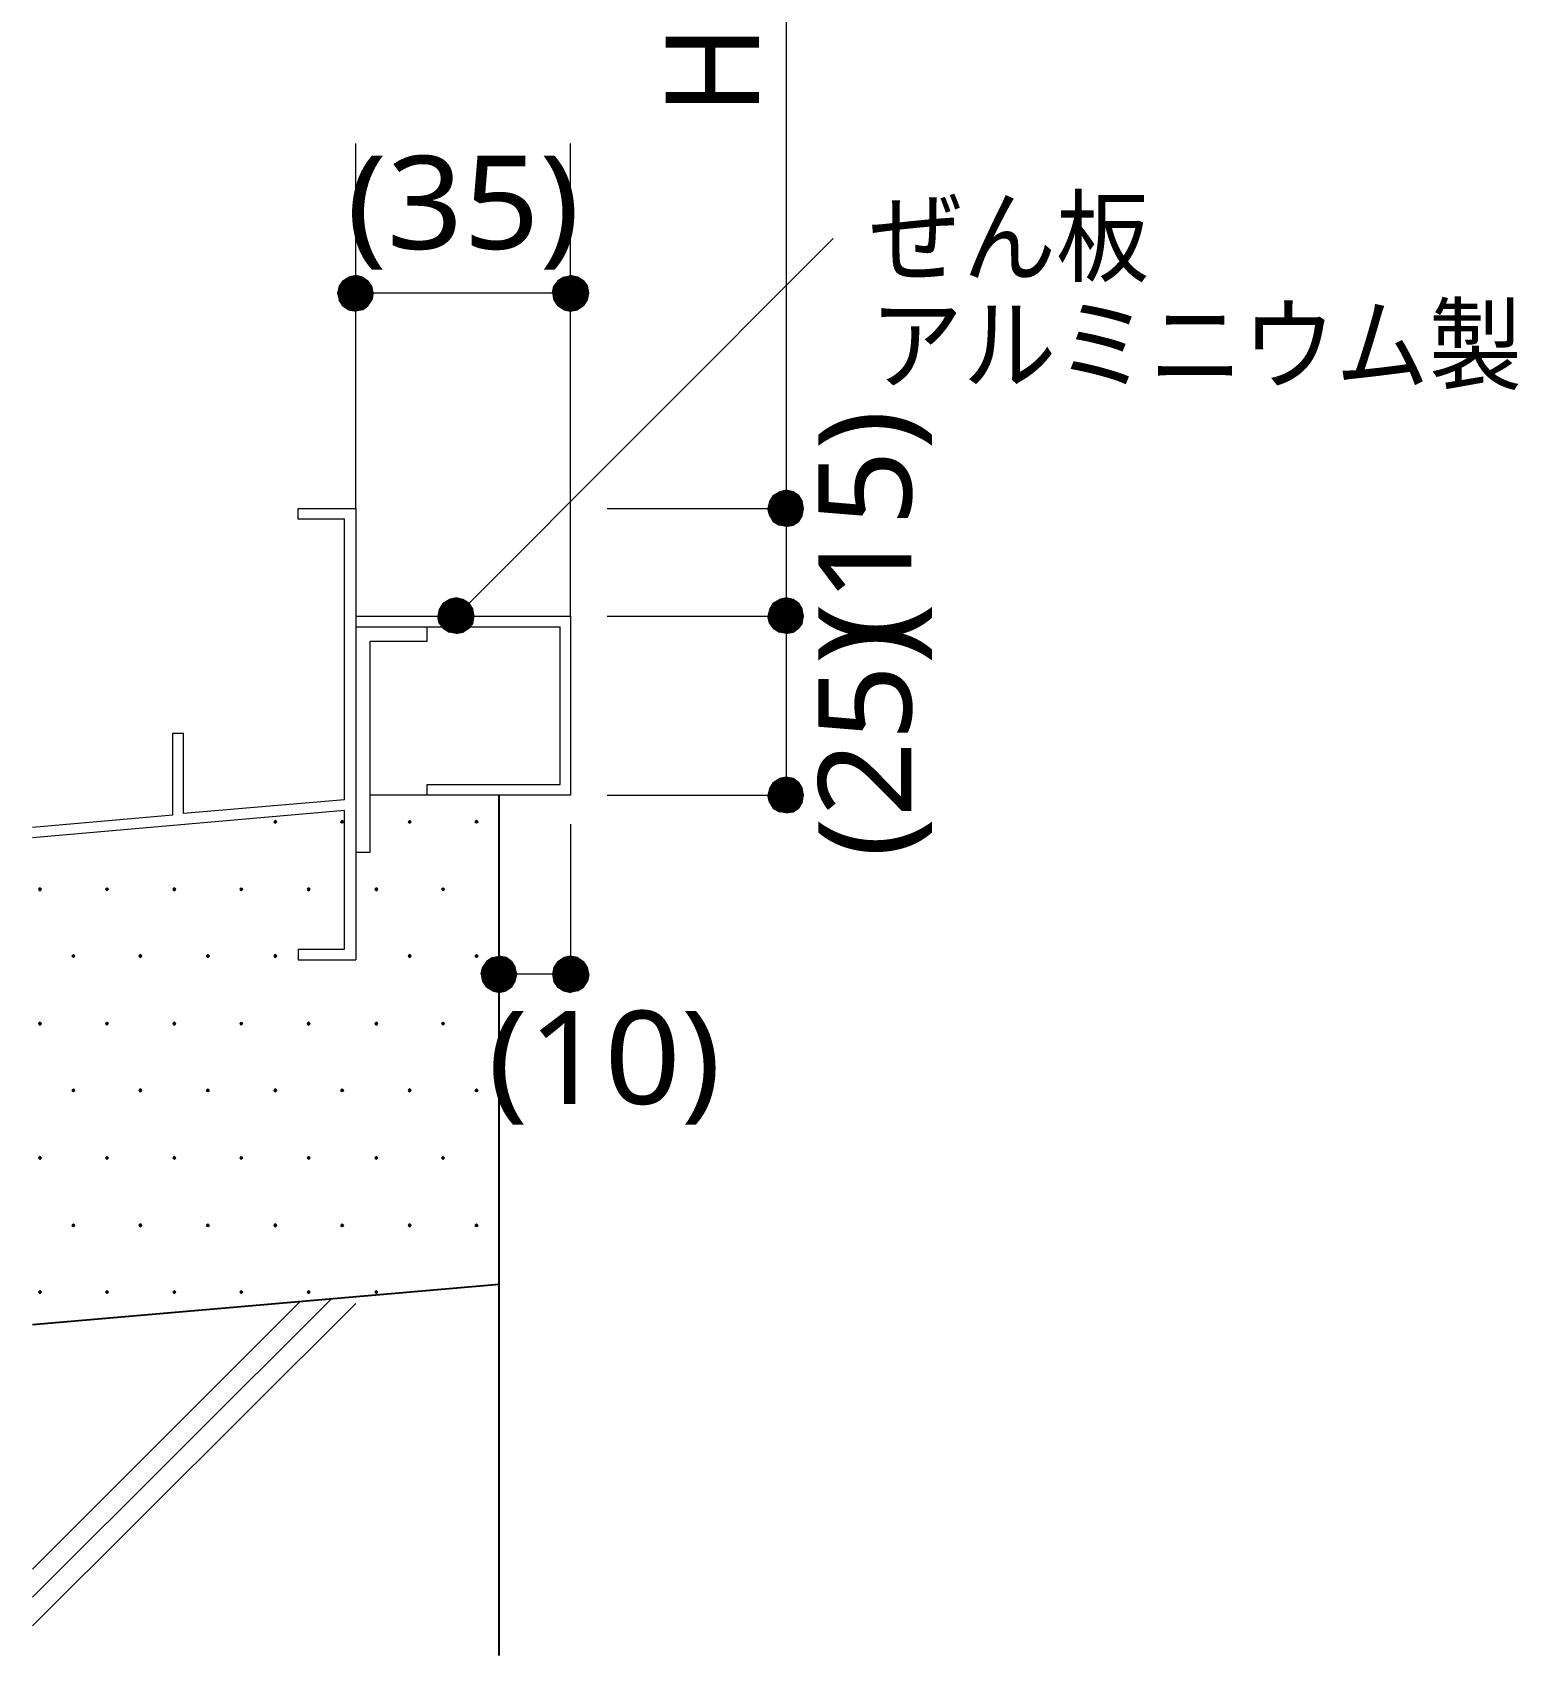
# Model space of a CAD drawing. Header units: millimetres. Extents: x 0 to 420, y 0 to 297.
# Drawn here: x 265.28 to 306.72, y 175.47 to 220.76 of the extents above; entities that cross this region are included whole.
import ezdxf
from ezdxf.enums import TextEntityAlignment as Align

# ---------------------------------------------------------------- set-up
doc = ezdxf.new("R2010")
doc.units = ezdxf.units.MM
doc.styles.add('kst32b', font='NotoSansJP-Variable.ttf')

msp = doc.modelspace()

# ---------------------------------------------------------------- hatches: boundary and pattern name
h = msp.add_hatch(color=7)
h.paths.add_polyline_path([(274.299, 213.974), (274.108, 213.931), (274.299, 213.487), (274.299, 213.974)])
h.paths.add_polyline_path([(274.108, 213.931), (274.299, 213.487), (273.939, 213.826), (274.108, 213.931)])
h.paths.add_polyline_path([(274.299, 213.487), (273.939, 213.826), (273.833, 213.678), (274.299, 213.487)])
h = msp.add_hatch(color=7)
h.paths.add_polyline_path([(274.743, 213.678), (274.637, 213.826), (274.299, 213.487), (274.743, 213.678)])
h.paths.add_polyline_path([(274.637, 213.826), (274.299, 213.487), (274.489, 213.931), (274.637, 213.826)])
h.paths.add_polyline_path([(274.299, 213.487), (274.489, 213.931), (274.299, 213.974), (274.299, 213.487)])
h = msp.add_hatch(color=7)
h.paths.add_polyline_path([(279.929, 213.826), (279.823, 213.678), (280.289, 213.487), (279.929, 213.826)])
h.paths.add_polyline_path([(279.823, 213.678), (280.289, 213.487), (279.781, 213.487), (279.823, 213.678)])
h.paths.add_polyline_path([(280.289, 213.487), (279.781, 213.487), (279.823, 213.296), (280.289, 213.487)])
h = msp.add_hatch(color=7)
h.paths.add_polyline_path([(280.479, 213.931), (280.289, 213.974), (280.289, 213.487), (280.479, 213.931)])
h.paths.add_polyline_path([(280.289, 213.974), (280.289, 213.487), (280.098, 213.931), (280.289, 213.974)])
h.paths.add_polyline_path([(280.289, 213.487), (280.098, 213.931), (279.929, 213.826), (280.289, 213.487)])
h = msp.add_hatch(color=7)
h.paths.add_polyline_path([(280.797, 213.487), (280.755, 213.678), (280.289, 213.487), (280.797, 213.487)])
h.paths.add_polyline_path([(280.755, 213.678), (280.289, 213.487), (280.649, 213.826), (280.755, 213.678)])
h.paths.add_polyline_path([(280.289, 213.487), (280.649, 213.826), (280.479, 213.931), (280.289, 213.487)])
for points in [[(273.833, 213.678), (273.791, 213.487), (274.299, 213.487), (273.833, 213.678)], [(280.755, 213.296), (280.797, 213.487), (280.289, 213.487), (280.755, 213.296)], [(286.491, 207.941), (286.3, 207.984), (286.3, 207.476), (286.491, 207.941)], [(277.283, 204.936), (277.093, 204.978), (277.093, 204.47), (277.283, 204.936)], [(286.491, 204.936), (286.3, 204.978), (286.3, 204.47), (286.491, 204.936)], [(286.491, 199.94), (286.3, 199.983), (286.3, 199.475), (286.491, 199.94)], [(272.055, 198.776), (272.034, 198.755), (272.013, 198.734), (272.034, 198.713), (272.055, 198.691), (272.076, 198.713), (272.098, 198.734), (272.076, 198.755), (272.055, 198.776)], [(273.918, 198.776), (273.897, 198.755), (273.875, 198.734), (273.897, 198.713), (273.918, 198.691), (273.939, 198.713), (273.96, 198.734), (273.939, 198.755), (273.918, 198.776)], [(275.802, 198.776), (275.78, 198.755), (275.759, 198.734), (275.78, 198.713), (275.802, 198.691), (275.823, 198.713), (275.844, 198.734), (275.823, 198.755), (275.802, 198.776)], [(277.664, 198.776), (277.643, 198.755), (277.622, 198.734), (277.643, 198.713), (277.664, 198.691), (277.686, 198.713), (277.707, 198.734), (277.686, 198.755), (277.664, 198.776)], [(265.494, 196.892), (265.472, 196.871), (265.451, 196.85), (265.472, 196.829), (265.494, 196.808), (265.515, 196.829), (265.536, 196.85), (265.515, 196.871), (265.494, 196.892)], [(267.356, 196.892), (267.335, 196.871), (267.314, 196.85), (267.335, 196.829), (267.356, 196.808), (267.377, 196.829), (267.398, 196.85), (267.377, 196.871), (267.356, 196.892)], [(269.24, 196.892), (269.219, 196.871), (269.198, 196.85), (269.219, 196.829), (269.24, 196.808), (269.261, 196.829), (269.282, 196.85), (269.261, 196.871), (269.24, 196.892)], [(271.103, 196.892), (271.082, 196.871), (271.06, 196.85), (271.082, 196.829), (271.103, 196.808), (271.124, 196.829), (271.145, 196.85), (271.124, 196.871), (271.103, 196.892)], [(272.987, 196.892), (272.965, 196.871), (272.944, 196.85), (272.965, 196.829), (272.987, 196.808), (273.008, 196.829), (273.029, 196.85), (273.008, 196.871), (272.987, 196.892)], [(274.87, 196.892), (274.849, 196.871), (274.828, 196.85), (274.849, 196.829), (274.87, 196.808), (274.891, 196.829), (274.913, 196.85), (274.891, 196.871), (274.87, 196.892)], [(276.733, 196.892), (276.712, 196.871), (276.691, 196.85), (276.712, 196.829), (276.733, 196.808), (276.754, 196.829), (276.775, 196.85), (276.754, 196.871), (276.733, 196.892)], [(266.425, 195.03), (266.404, 195.008), (266.382, 194.987), (266.404, 194.966), (266.425, 194.945), (266.446, 194.966), (266.467, 194.987), (266.446, 195.008), (266.425, 195.03)], [(268.287, 195.03), (268.266, 195.008), (268.245, 194.987), (268.266, 194.966), (268.287, 194.945), (268.309, 194.966), (268.33, 194.987), (268.309, 195.008), (268.287, 195.03)], [(270.171, 195.03), (270.15, 195.008), (270.129, 194.987), (270.15, 194.966), (270.171, 194.945), (270.193, 194.966), (270.214, 194.987), (270.193, 195.008), (270.171, 195.03)], [(272.055, 195.03), (272.034, 195.008), (272.013, 194.987), (272.034, 194.966), (272.055, 194.945), (272.076, 194.966), (272.098, 194.987), (272.076, 195.008), (272.055, 195.03)], [(275.802, 195.03), (275.78, 195.008), (275.759, 194.987), (275.78, 194.966), (275.802, 194.945), (275.823, 194.966), (275.844, 194.987), (275.823, 195.008), (275.802, 195.03)], [(277.664, 195.03), (277.643, 195.008), (277.622, 194.987), (277.643, 194.966), (277.664, 194.945), (277.686, 194.966), (277.707, 194.987), (277.686, 195.008), (277.664, 195.03)], [(278.744, 194.289), (278.786, 194.479), (278.299, 194.479), (278.744, 194.289)], [(279.823, 194.67), (279.781, 194.479), (280.289, 194.479), (279.823, 194.67)], [(265.494, 193.146), (265.472, 193.125), (265.451, 193.104), (265.472, 193.082), (265.494, 193.061), (265.515, 193.082), (265.536, 193.104), (265.515, 193.125), (265.494, 193.146)], [(267.356, 193.146), (267.335, 193.125), (267.314, 193.104), (267.335, 193.082), (267.356, 193.061), (267.377, 193.082), (267.398, 193.104), (267.377, 193.125), (267.356, 193.146)], [(269.24, 193.146), (269.219, 193.125), (269.198, 193.104), (269.219, 193.082), (269.24, 193.061), (269.261, 193.082), (269.282, 193.104), (269.261, 193.125), (269.24, 193.146)], [(271.103, 193.146), (271.082, 193.125), (271.06, 193.104), (271.082, 193.082), (271.103, 193.061), (271.124, 193.082), (271.145, 193.104), (271.124, 193.125), (271.103, 193.146)], [(272.987, 193.146), (272.965, 193.125), (272.944, 193.104), (272.965, 193.082), (272.987, 193.061), (273.008, 193.082), (273.029, 193.104), (273.008, 193.125), (272.987, 193.146)], [(274.87, 193.146), (274.849, 193.125), (274.828, 193.104), (274.849, 193.082), (274.87, 193.061), (274.891, 193.082), (274.913, 193.104), (274.891, 193.125), (274.87, 193.146)], [(276.733, 193.146), (276.712, 193.125), (276.691, 193.104), (276.712, 193.082), (276.733, 193.061), (276.754, 193.082), (276.775, 193.104), (276.754, 193.125), (276.733, 193.146)], [(266.425, 191.283), (266.404, 191.262), (266.382, 191.241), (266.404, 191.22), (266.425, 191.198), (266.446, 191.22), (266.467, 191.241), (266.446, 191.262), (266.425, 191.283)], [(268.287, 191.283), (268.266, 191.262), (268.245, 191.241), (268.266, 191.22), (268.287, 191.198), (268.309, 191.22), (268.33, 191.241), (268.309, 191.262), (268.287, 191.283)], [(270.171, 191.283), (270.15, 191.262), (270.129, 191.241), (270.15, 191.22), (270.171, 191.198), (270.193, 191.22), (270.214, 191.241), (270.193, 191.262), (270.171, 191.283)], [(272.055, 191.283), (272.034, 191.262), (272.013, 191.241), (272.034, 191.22), (272.055, 191.198), (272.076, 191.22), (272.098, 191.241), (272.076, 191.262), (272.055, 191.283)], [(273.918, 191.283), (273.897, 191.262), (273.875, 191.241), (273.897, 191.22), (273.918, 191.198), (273.939, 191.22), (273.96, 191.241), (273.939, 191.262), (273.918, 191.283)], [(275.802, 191.283), (275.78, 191.262), (275.759, 191.241), (275.78, 191.22), (275.802, 191.198), (275.823, 191.22), (275.844, 191.241), (275.823, 191.262), (275.802, 191.283)], [(277.664, 191.283), (277.643, 191.262), (277.622, 191.241), (277.643, 191.22), (277.664, 191.198), (277.686, 191.22), (277.707, 191.241), (277.686, 191.262), (277.664, 191.283)], [(265.494, 189.399), (265.472, 189.378), (265.451, 189.357), (265.472, 189.336), (265.494, 189.315), (265.515, 189.336), (265.536, 189.357), (265.515, 189.378), (265.494, 189.399)], [(267.356, 189.399), (267.335, 189.378), (267.314, 189.357), (267.335, 189.336), (267.356, 189.315), (267.377, 189.336), (267.398, 189.357), (267.377, 189.378), (267.356, 189.399)], [(269.24, 189.399), (269.219, 189.378), (269.198, 189.357), (269.219, 189.336), (269.24, 189.315), (269.261, 189.336), (269.282, 189.357), (269.261, 189.378), (269.24, 189.399)], [(271.103, 189.399), (271.082, 189.378), (271.06, 189.357), (271.082, 189.336), (271.103, 189.315), (271.124, 189.336), (271.145, 189.357), (271.124, 189.378), (271.103, 189.399)], [(272.987, 189.399), (272.965, 189.378), (272.944, 189.357), (272.965, 189.336), (272.987, 189.315), (273.008, 189.336), (273.029, 189.357), (273.008, 189.378), (272.987, 189.399)], [(274.87, 189.399), (274.849, 189.378), (274.828, 189.357), (274.849, 189.336), (274.87, 189.315), (274.891, 189.336), (274.913, 189.357), (274.891, 189.378), (274.87, 189.399)], [(276.733, 189.399), (276.712, 189.378), (276.691, 189.357), (276.712, 189.336), (276.733, 189.315), (276.754, 189.336), (276.775, 189.357), (276.754, 189.378), (276.733, 189.399)], [(266.425, 187.515), (266.404, 187.494), (266.382, 187.473), (266.404, 187.452), (266.425, 187.431), (266.446, 187.452), (266.467, 187.473), (266.446, 187.494), (266.425, 187.515)], [(268.287, 187.515), (268.266, 187.494), (268.245, 187.473), (268.266, 187.452), (268.287, 187.431), (268.309, 187.452), (268.33, 187.473), (268.309, 187.494), (268.287, 187.515)], [(270.171, 187.515), (270.15, 187.494), (270.129, 187.473), (270.15, 187.452), (270.171, 187.431), (270.193, 187.452), (270.214, 187.473), (270.193, 187.494), (270.171, 187.515)], [(272.055, 187.515), (272.034, 187.494), (272.013, 187.473), (272.034, 187.452), (272.055, 187.431), (272.076, 187.452), (272.098, 187.473), (272.076, 187.494), (272.055, 187.515)], [(273.918, 187.515), (273.897, 187.494), (273.875, 187.473), (273.897, 187.452), (273.918, 187.431), (273.939, 187.452), (273.96, 187.473), (273.939, 187.494), (273.918, 187.515)], [(275.802, 187.515), (275.78, 187.494), (275.759, 187.473), (275.78, 187.452), (275.802, 187.431), (275.823, 187.452), (275.844, 187.473), (275.823, 187.494), (275.802, 187.515)], [(277.664, 187.515), (277.643, 187.494), (277.622, 187.473), (277.643, 187.452), (277.664, 187.431), (277.686, 187.452), (277.707, 187.473), (277.686, 187.494), (277.664, 187.515)], [(265.494, 185.653), (265.472, 185.632), (265.451, 185.611), (265.472, 185.589), (265.494, 185.568), (265.515, 185.589), (265.536, 185.611), (265.515, 185.632), (265.494, 185.653)], [(267.356, 185.653), (267.335, 185.632), (267.314, 185.611), (267.335, 185.589), (267.356, 185.568), (267.377, 185.589), (267.398, 185.611), (267.377, 185.632), (267.356, 185.653)], [(269.24, 185.653), (269.219, 185.632), (269.198, 185.611), (269.219, 185.589), (269.24, 185.568), (269.261, 185.589), (269.282, 185.611), (269.261, 185.632), (269.24, 185.653)], [(271.103, 185.653), (271.082, 185.632), (271.06, 185.611), (271.082, 185.589), (271.103, 185.568), (271.124, 185.589), (271.145, 185.611), (271.124, 185.632), (271.103, 185.653)], [(272.987, 185.653), (272.965, 185.632), (272.944, 185.611), (272.965, 185.589), (272.987, 185.568), (273.008, 185.589), (273.029, 185.611), (273.008, 185.632), (272.987, 185.653)], [(274.87, 185.653), (274.849, 185.632), (274.828, 185.611), (274.849, 185.589), (274.87, 185.568), (274.891, 185.589), (274.913, 185.611), (274.891, 185.632), (274.87, 185.653)]]:
    msp.add_hatch(color=7).paths.add_polyline_path(points)
h = msp.add_hatch(color=7)
h.paths.add_polyline_path([(273.791, 213.487), (273.833, 213.296), (274.299, 213.487), (273.791, 213.487)])
h.paths.add_polyline_path([(273.833, 213.296), (274.299, 213.487), (273.939, 213.127), (273.833, 213.296)])
h.paths.add_polyline_path([(274.299, 213.487), (273.939, 213.127), (274.108, 213.021), (274.299, 213.487)])
h = msp.add_hatch(color=7)
h.paths.add_polyline_path([(274.108, 213.021), (274.299, 212.979), (274.299, 213.487), (274.108, 213.021)])
h.paths.add_polyline_path([(274.299, 212.979), (274.299, 213.487), (274.489, 213.021), (274.299, 212.979)])
h.paths.add_polyline_path([(274.299, 213.487), (274.489, 213.021), (274.637, 213.127), (274.299, 213.487)])
h = msp.add_hatch(color=7)
h.paths.add_polyline_path([(274.637, 213.127), (274.743, 213.296), (274.299, 213.487), (274.637, 213.127)])
h.paths.add_polyline_path([(274.743, 213.296), (274.299, 213.487), (274.786, 213.487), (274.743, 213.296)])
h.paths.add_polyline_path([(274.299, 213.487), (274.786, 213.487), (274.743, 213.678), (274.299, 213.487)])
h = msp.add_hatch(color=7)
h.paths.add_polyline_path([(279.823, 213.296), (279.929, 213.127), (280.289, 213.487), (279.823, 213.296)])
h.paths.add_polyline_path([(279.929, 213.127), (280.289, 213.487), (280.098, 213.021), (279.929, 213.127)])
h.paths.add_polyline_path([(280.289, 213.487), (280.098, 213.021), (280.289, 212.979), (280.289, 213.487)])
h = msp.add_hatch(color=7)
h.paths.add_polyline_path([(280.289, 212.979), (280.479, 213.021), (280.289, 213.487), (280.289, 212.979)])
h.paths.add_polyline_path([(280.479, 213.021), (280.289, 213.487), (280.649, 213.127), (280.479, 213.021)])
h.paths.add_polyline_path([(280.289, 213.487), (280.649, 213.127), (280.755, 213.296), (280.289, 213.487)])
h = msp.add_hatch(color=7)
h.paths.add_polyline_path([(286.3, 207.984), (286.11, 207.941), (286.3, 207.476), (286.3, 207.984)])
h.paths.add_polyline_path([(286.11, 207.941), (286.3, 207.476), (285.941, 207.836), (286.11, 207.941)])
h.paths.add_polyline_path([(286.3, 207.476), (285.941, 207.836), (285.835, 207.666), (286.3, 207.476)])
h = msp.add_hatch(color=7)
h.paths.add_polyline_path([(286.787, 207.476), (286.745, 207.666), (286.3, 207.476), (286.787, 207.476)])
h.paths.add_polyline_path([(286.745, 207.666), (286.3, 207.476), (286.639, 207.836), (286.745, 207.666)])
h.paths.add_polyline_path([(286.3, 207.476), (286.639, 207.836), (286.491, 207.941), (286.3, 207.476)])
h = msp.add_hatch(color=7)
h.paths.add_polyline_path([(285.835, 207.666), (285.792, 207.476), (286.3, 207.476), (285.835, 207.666)])
h.paths.add_polyline_path([(285.792, 207.476), (286.3, 207.476), (285.835, 207.285), (285.792, 207.476)])
h.paths.add_polyline_path([(286.3, 207.476), (285.835, 207.285), (285.941, 207.116), (286.3, 207.476)])
h = msp.add_hatch(color=7)
h.paths.add_polyline_path([(285.941, 207.116), (286.11, 207.01), (286.3, 207.476), (285.941, 207.116)])
h.paths.add_polyline_path([(286.11, 207.01), (286.3, 207.476), (286.3, 206.968), (286.11, 207.01)])
h.paths.add_polyline_path([(286.3, 207.476), (286.3, 206.968), (286.491, 207.01), (286.3, 207.476)])
h = msp.add_hatch(color=7)
h.paths.add_polyline_path([(286.491, 207.01), (286.639, 207.116), (286.3, 207.476), (286.491, 207.01)])
h.paths.add_polyline_path([(286.639, 207.116), (286.3, 207.476), (286.745, 207.285), (286.639, 207.116)])
h.paths.add_polyline_path([(286.3, 207.476), (286.745, 207.285), (286.787, 207.476), (286.3, 207.476)])
h = msp.add_hatch(color=7)
h.paths.add_polyline_path([(277.093, 204.978), (276.902, 204.936), (277.093, 204.47), (277.093, 204.978)])
h.paths.add_polyline_path([(276.902, 204.936), (277.093, 204.47), (276.733, 204.83), (276.902, 204.936)])
h.paths.add_polyline_path([(277.093, 204.47), (276.733, 204.83), (276.627, 204.661), (277.093, 204.47)])
h = msp.add_hatch(color=7)
h.paths.add_polyline_path([(277.601, 204.47), (277.559, 204.661), (277.093, 204.47), (277.601, 204.47)])
h.paths.add_polyline_path([(277.559, 204.661), (277.093, 204.47), (277.453, 204.83), (277.559, 204.661)])
h.paths.add_polyline_path([(277.093, 204.47), (277.453, 204.83), (277.283, 204.936), (277.093, 204.47)])
h = msp.add_hatch(color=7)
h.paths.add_polyline_path([(286.3, 204.978), (286.11, 204.936), (286.3, 204.47), (286.3, 204.978)])
h.paths.add_polyline_path([(286.11, 204.936), (286.3, 204.47), (285.941, 204.83), (286.11, 204.936)])
h.paths.add_polyline_path([(286.3, 204.47), (285.941, 204.83), (285.835, 204.661), (286.3, 204.47)])
h = msp.add_hatch(color=7)
h.paths.add_polyline_path([(286.787, 204.47), (286.745, 204.661), (286.3, 204.47), (286.787, 204.47)])
h.paths.add_polyline_path([(286.745, 204.661), (286.3, 204.47), (286.639, 204.83), (286.745, 204.661)])
h.paths.add_polyline_path([(286.3, 204.47), (286.639, 204.83), (286.491, 204.936), (286.3, 204.47)])
h = msp.add_hatch(color=7)
h.paths.add_polyline_path([(276.627, 204.661), (276.585, 204.47), (277.093, 204.47), (276.627, 204.661)])
h.paths.add_polyline_path([(276.585, 204.47), (277.093, 204.47), (276.627, 204.279), (276.585, 204.47)])
h.paths.add_polyline_path([(277.093, 204.47), (276.627, 204.279), (276.733, 204.131), (277.093, 204.47)])
h = msp.add_hatch(color=7)
h.paths.add_polyline_path([(276.733, 204.131), (276.902, 204.025), (277.093, 204.47), (276.733, 204.131)])
h.paths.add_polyline_path([(276.902, 204.025), (277.093, 204.47), (277.093, 203.983), (276.902, 204.025)])
h.paths.add_polyline_path([(277.093, 204.47), (277.093, 203.983), (277.283, 204.025), (277.093, 204.47)])
h = msp.add_hatch(color=7)
h.paths.add_polyline_path([(277.283, 204.025), (277.453, 204.131), (277.093, 204.47), (277.283, 204.025)])
h.paths.add_polyline_path([(277.453, 204.131), (277.093, 204.47), (277.559, 204.279), (277.453, 204.131)])
h.paths.add_polyline_path([(277.093, 204.47), (277.559, 204.279), (277.601, 204.47), (277.093, 204.47)])
h = msp.add_hatch(color=7)
h.paths.add_polyline_path([(285.835, 204.661), (285.792, 204.47), (286.3, 204.47), (285.835, 204.661)])
h.paths.add_polyline_path([(285.792, 204.47), (286.3, 204.47), (285.835, 204.279), (285.792, 204.47)])
h.paths.add_polyline_path([(286.3, 204.47), (285.835, 204.279), (285.941, 204.131), (286.3, 204.47)])
h = msp.add_hatch(color=7)
h.paths.add_polyline_path([(285.941, 204.131), (286.11, 204.025), (286.3, 204.47), (285.941, 204.131)])
h.paths.add_polyline_path([(286.11, 204.025), (286.3, 204.47), (286.3, 203.983), (286.11, 204.025)])
h.paths.add_polyline_path([(286.3, 204.47), (286.3, 203.983), (286.491, 204.025), (286.3, 204.47)])
h = msp.add_hatch(color=7)
h.paths.add_polyline_path([(286.491, 204.025), (286.639, 204.131), (286.3, 204.47), (286.491, 204.025)])
h.paths.add_polyline_path([(286.639, 204.131), (286.3, 204.47), (286.745, 204.279), (286.639, 204.131)])
h.paths.add_polyline_path([(286.3, 204.47), (286.745, 204.279), (286.787, 204.47), (286.3, 204.47)])
h = msp.add_hatch(color=7)
h.paths.add_polyline_path([(286.3, 199.983), (286.11, 199.94), (286.3, 199.475), (286.3, 199.983)])
h.paths.add_polyline_path([(286.11, 199.94), (286.3, 199.475), (285.941, 199.834), (286.11, 199.94)])
h.paths.add_polyline_path([(286.3, 199.475), (285.941, 199.834), (285.835, 199.665), (286.3, 199.475)])
h = msp.add_hatch(color=7)
h.paths.add_polyline_path([(286.787, 199.475), (286.745, 199.665), (286.3, 199.475), (286.787, 199.475)])
h.paths.add_polyline_path([(286.745, 199.665), (286.3, 199.475), (286.639, 199.834), (286.745, 199.665)])
h.paths.add_polyline_path([(286.3, 199.475), (286.639, 199.834), (286.491, 199.94), (286.3, 199.475)])
h = msp.add_hatch(color=7)
h.paths.add_polyline_path([(285.835, 199.665), (285.792, 199.475), (286.3, 199.475), (285.835, 199.665)])
h.paths.add_polyline_path([(285.792, 199.475), (286.3, 199.475), (285.835, 199.284), (285.792, 199.475)])
h.paths.add_polyline_path([(286.3, 199.475), (285.835, 199.284), (285.941, 199.115), (286.3, 199.475)])
h = msp.add_hatch(color=7)
h.paths.add_polyline_path([(285.941, 199.115), (286.11, 199.009), (286.3, 199.475), (285.941, 199.115)])
h.paths.add_polyline_path([(286.11, 199.009), (286.3, 199.475), (286.3, 198.988), (286.11, 199.009)])
h.paths.add_polyline_path([(286.3, 199.475), (286.3, 198.988), (286.491, 199.009), (286.3, 199.475)])
h = msp.add_hatch(color=7)
h.paths.add_polyline_path([(286.491, 199.009), (286.639, 199.115), (286.3, 199.475), (286.491, 199.009)])
h.paths.add_polyline_path([(286.639, 199.115), (286.3, 199.475), (286.745, 199.284), (286.639, 199.115)])
h.paths.add_polyline_path([(286.3, 199.475), (286.745, 199.284), (286.787, 199.475), (286.3, 199.475)])
h = msp.add_hatch(color=7)
h.paths.add_polyline_path([(277.939, 194.839), (277.834, 194.67), (278.299, 194.479), (277.939, 194.839)])
h.paths.add_polyline_path([(277.834, 194.67), (278.299, 194.479), (277.791, 194.479), (277.834, 194.67)])
h.paths.add_polyline_path([(278.299, 194.479), (277.791, 194.479), (277.834, 194.289), (278.299, 194.479)])
h = msp.add_hatch(color=7)
h.paths.add_polyline_path([(278.49, 194.945), (278.299, 194.987), (278.299, 194.479), (278.49, 194.945)])
h.paths.add_polyline_path([(278.299, 194.987), (278.299, 194.479), (278.109, 194.945), (278.299, 194.987)])
h.paths.add_polyline_path([(278.299, 194.479), (278.109, 194.945), (277.939, 194.839), (278.299, 194.479)])
h = msp.add_hatch(color=7)
h.paths.add_polyline_path([(278.786, 194.479), (278.744, 194.67), (278.299, 194.479), (278.786, 194.479)])
h.paths.add_polyline_path([(278.744, 194.67), (278.299, 194.479), (278.638, 194.839), (278.744, 194.67)])
h.paths.add_polyline_path([(278.299, 194.479), (278.638, 194.839), (278.49, 194.945), (278.299, 194.479)])
h = msp.add_hatch(color=7)
h.paths.add_polyline_path([(280.289, 194.987), (280.098, 194.945), (280.289, 194.479), (280.289, 194.987)])
h.paths.add_polyline_path([(280.098, 194.945), (280.289, 194.479), (279.929, 194.839), (280.098, 194.945)])
h.paths.add_polyline_path([(280.289, 194.479), (279.929, 194.839), (279.823, 194.67), (280.289, 194.479)])
h = msp.add_hatch(color=7)
h.paths.add_polyline_path([(280.755, 194.67), (280.649, 194.839), (280.289, 194.479), (280.755, 194.67)])
h.paths.add_polyline_path([(280.649, 194.839), (280.289, 194.479), (280.479, 194.945), (280.649, 194.839)])
h.paths.add_polyline_path([(280.289, 194.479), (280.479, 194.945), (280.289, 194.987), (280.289, 194.479)])
h = msp.add_hatch(color=7)
h.paths.add_polyline_path([(277.834, 194.289), (277.939, 194.12), (278.299, 194.479), (277.834, 194.289)])
h.paths.add_polyline_path([(277.939, 194.12), (278.299, 194.479), (278.109, 194.014), (277.939, 194.12)])
h.paths.add_polyline_path([(278.299, 194.479), (278.109, 194.014), (278.299, 193.971), (278.299, 194.479)])
h = msp.add_hatch(color=7)
h.paths.add_polyline_path([(278.299, 193.971), (278.49, 194.014), (278.299, 194.479), (278.299, 193.971)])
h.paths.add_polyline_path([(278.49, 194.014), (278.299, 194.479), (278.638, 194.12), (278.49, 194.014)])
h.paths.add_polyline_path([(278.299, 194.479), (278.638, 194.12), (278.744, 194.289), (278.299, 194.479)])
h = msp.add_hatch(color=7)
h.paths.add_polyline_path([(279.781, 194.479), (279.823, 194.289), (280.289, 194.479), (279.781, 194.479)])
h.paths.add_polyline_path([(279.823, 194.289), (280.289, 194.479), (279.929, 194.12), (279.823, 194.289)])
h.paths.add_polyline_path([(280.289, 194.479), (279.929, 194.12), (280.098, 194.014), (280.289, 194.479)])
h = msp.add_hatch(color=7)
h.paths.add_polyline_path([(280.098, 194.014), (280.289, 193.971), (280.289, 194.479), (280.098, 194.014)])
h.paths.add_polyline_path([(280.289, 193.971), (280.289, 194.479), (280.479, 194.014), (280.289, 193.971)])
h.paths.add_polyline_path([(280.289, 194.479), (280.479, 194.014), (280.649, 194.12), (280.289, 194.479)])
h = msp.add_hatch(color=7)
h.paths.add_polyline_path([(280.649, 194.12), (280.755, 194.289), (280.289, 194.479), (280.649, 194.12)])
h.paths.add_polyline_path([(280.755, 194.289), (280.289, 194.479), (280.797, 194.479), (280.755, 194.289)])
h.paths.add_polyline_path([(280.289, 194.479), (280.797, 194.479), (280.755, 194.67), (280.289, 194.479)])

# ---------------------------------------------------------------- linework, layer by layer
at = {"lineweight": 13}
for points in [[(286.3, 232.876), (286.3, 207.476)], [(274.299, 207.476), (274.299, 217.657)], [(280.289, 204.47), (280.289, 217.657)], [(277.093, 204.47), (287.613, 215.011)], [(274.299, 213.487), (280.289, 213.487)], [(273.981, 199.348), (273.981, 207.179), (272.69, 207.179), (272.69, 207.476), (274.299, 207.476), (274.299, 194.881)], [(281.305, 207.476), (286.3, 207.476)], [(286.3, 207.476), (286.3, 204.47), (286.3, 199.475)], [(274.299, 204.47), (280.289, 204.47)], [(280.289, 204.47), (280.289, 199.475), (276.289, 199.475), (276.289, 199.771), (279.993, 199.771), (279.993, 204.174)], [(281.305, 204.47), (286.3, 204.47)], [(274.299, 204.174), (279.993, 204.174)], [(276.289, 203.771), (276.289, 204.174)], [(274.701, 197.887), (274.701, 203.771), (276.289, 203.771)], [(265.282, 198.586), (269.198, 198.924), (269.198, 201.21)], [(269.198, 201.21), (269.494, 201.21)], [(273.981, 199.348), (269.494, 198.967), (269.494, 201.21)], [(276.289, 199.475), (274.701, 199.475)], [(281.305, 199.475), (286.3, 199.475)], [(273.981, 195.178), (273.981, 199.051), (265.282, 198.289)], [(280.289, 198.67), (280.289, 194.437)], [(274.299, 197.887), (274.701, 197.887)], [(272.69, 195.178), (273.981, 195.178)], [(272.69, 195.178), (272.69, 194.881), (274.299, 194.881)], [(280.289, 194.479), (278.299, 194.479)], [(265.282, 177.101), (273.621, 185.42)], [(265.282, 177.885), (272.732, 185.335)], [(265.282, 176.297), (274.299, 185.293)]]:
    msp.add_lwpolyline(points, dxfattribs=at)
at = {"lineweight": 0}
for points in [[(274.299, 213.487), (273.939, 213.826), (273.833, 213.678)], [(274.108, 213.931), (274.299, 213.487), (273.939, 213.826)], [(274.299, 213.974), (274.108, 213.931), (274.299, 213.487)], [(274.299, 213.487), (274.489, 213.931), (274.299, 213.974)], [(274.637, 213.826), (274.299, 213.487), (274.489, 213.931)], [(274.743, 213.678), (274.637, 213.826), (274.299, 213.487)], [(279.929, 213.826), (279.823, 213.678), (280.289, 213.487)], [(280.289, 213.487), (280.098, 213.931), (279.929, 213.826)], [(280.289, 213.974), (280.289, 213.487), (280.098, 213.931)], [(280.479, 213.931), (280.289, 213.974), (280.289, 213.487)], [(280.289, 213.487), (280.649, 213.826), (280.479, 213.931)], [(280.755, 213.678), (280.289, 213.487), (280.649, 213.826)], [(273.833, 213.678), (273.791, 213.487), (274.299, 213.487)], [(273.791, 213.487), (273.833, 213.296), (274.299, 213.487)], [(273.833, 213.296), (274.299, 213.487), (273.939, 213.127)], [(274.299, 213.487), (273.939, 213.127), (274.108, 213.021)], [(274.108, 213.021), (274.299, 212.979), (274.299, 213.487)], [(274.299, 213.487), (274.786, 213.487), (274.743, 213.678)], [(274.299, 212.979), (274.299, 213.487), (274.489, 213.021)], [(274.299, 213.487), (274.489, 213.021), (274.637, 213.127)], [(274.637, 213.127), (274.743, 213.296), (274.299, 213.487)], [(274.743, 213.296), (274.299, 213.487), (274.786, 213.487)], [(279.823, 213.678), (280.289, 213.487), (279.781, 213.487)], [(280.289, 213.487), (279.781, 213.487), (279.823, 213.296)], [(279.823, 213.296), (279.929, 213.127), (280.289, 213.487)], [(279.929, 213.127), (280.289, 213.487), (280.098, 213.021)], [(280.289, 213.487), (280.098, 213.021), (280.289, 212.979)], [(280.797, 213.487), (280.755, 213.678), (280.289, 213.487)], [(280.289, 212.979), (280.479, 213.021), (280.289, 213.487)], [(280.479, 213.021), (280.289, 213.487), (280.649, 213.127)], [(280.289, 213.487), (280.649, 213.127), (280.755, 213.296)], [(280.755, 213.296), (280.797, 213.487), (280.289, 213.487)], [(286.11, 207.941), (286.3, 207.476), (285.941, 207.836)], [(286.3, 207.984), (286.11, 207.941), (286.3, 207.476)], [(286.491, 207.941), (286.3, 207.984), (286.3, 207.476)], [(286.3, 207.476), (286.639, 207.836), (286.491, 207.941)], [(285.835, 207.666), (285.792, 207.476), (286.3, 207.476)], [(285.792, 207.476), (286.3, 207.476), (285.835, 207.285)], [(286.3, 207.476), (285.941, 207.836), (285.835, 207.666)], [(286.3, 207.476), (285.835, 207.285), (285.941, 207.116)], [(285.941, 207.116), (286.11, 207.01), (286.3, 207.476)], [(286.11, 207.01), (286.3, 207.476), (286.3, 206.968)], [(286.745, 207.666), (286.3, 207.476), (286.639, 207.836)], [(286.787, 207.476), (286.745, 207.666), (286.3, 207.476)], [(286.3, 207.476), (286.3, 206.968), (286.491, 207.01)], [(286.491, 207.01), (286.639, 207.116), (286.3, 207.476)], [(286.639, 207.116), (286.3, 207.476), (286.745, 207.285)], [(286.3, 207.476), (286.745, 207.285), (286.787, 207.476)], [(277.093, 204.47), (276.733, 204.83), (276.627, 204.661)], [(276.902, 204.936), (277.093, 204.47), (276.733, 204.83)], [(277.093, 204.978), (276.902, 204.936), (277.093, 204.47)], [(277.283, 204.936), (277.093, 204.978), (277.093, 204.47)], [(277.093, 204.47), (277.453, 204.83), (277.283, 204.936)], [(277.559, 204.661), (277.093, 204.47), (277.453, 204.83)], [(286.3, 204.47), (285.941, 204.83), (285.835, 204.661)], [(286.11, 204.936), (286.3, 204.47), (285.941, 204.83)], [(286.3, 204.978), (286.11, 204.936), (286.3, 204.47)], [(286.491, 204.936), (286.3, 204.978), (286.3, 204.47)], [(286.3, 204.47), (286.639, 204.83), (286.491, 204.936)], [(286.745, 204.661), (286.3, 204.47), (286.639, 204.83)], [(276.627, 204.661), (276.585, 204.47), (277.093, 204.47)], [(276.585, 204.47), (277.093, 204.47), (276.627, 204.279)], [(277.093, 204.47), (276.627, 204.279), (276.733, 204.131)], [(276.733, 204.131), (276.902, 204.025), (277.093, 204.47)], [(276.902, 204.025), (277.093, 204.47), (277.093, 203.983)], [(277.601, 204.47), (277.559, 204.661), (277.093, 204.47)], [(277.093, 204.47), (277.093, 203.983), (277.283, 204.025)], [(277.283, 204.025), (277.453, 204.131), (277.093, 204.47)], [(277.453, 204.131), (277.093, 204.47), (277.559, 204.279)], [(277.093, 204.47), (277.559, 204.279), (277.601, 204.47)], [(285.835, 204.661), (285.792, 204.47), (286.3, 204.47)], [(285.792, 204.47), (286.3, 204.47), (285.835, 204.279)], [(286.3, 204.47), (285.835, 204.279), (285.941, 204.131)], [(285.941, 204.131), (286.11, 204.025), (286.3, 204.47)], [(286.11, 204.025), (286.3, 204.47), (286.3, 203.983)], [(286.787, 204.47), (286.745, 204.661), (286.3, 204.47)], [(286.3, 204.47), (286.3, 203.983), (286.491, 204.025)], [(286.491, 204.025), (286.639, 204.131), (286.3, 204.47)], [(286.639, 204.131), (286.3, 204.47), (286.745, 204.279)], [(286.3, 204.47), (286.745, 204.279), (286.787, 204.47)], [(286.3, 199.475), (285.941, 199.834), (285.835, 199.665)], [(286.11, 199.94), (286.3, 199.475), (285.941, 199.834)], [(286.3, 199.983), (286.11, 199.94), (286.3, 199.475)], [(286.491, 199.94), (286.3, 199.983), (286.3, 199.475)], [(286.3, 199.475), (286.639, 199.834), (286.491, 199.94)], [(286.745, 199.665), (286.3, 199.475), (286.639, 199.834)], [(285.835, 199.665), (285.792, 199.475), (286.3, 199.475)], [(285.792, 199.475), (286.3, 199.475), (285.835, 199.284)], [(286.3, 199.475), (285.835, 199.284), (285.941, 199.115)], [(285.941, 199.115), (286.11, 199.009), (286.3, 199.475)], [(286.11, 199.009), (286.3, 199.475), (286.3, 198.988)], [(286.787, 199.475), (286.745, 199.665), (286.3, 199.475)], [(286.3, 199.475), (286.3, 198.988), (286.491, 199.009)], [(286.491, 199.009), (286.639, 199.115), (286.3, 199.475)], [(286.639, 199.115), (286.3, 199.475), (286.745, 199.284)], [(286.3, 199.475), (286.745, 199.284), (286.787, 199.475)], [(277.939, 194.839), (277.834, 194.67), (278.299, 194.479)], [(278.299, 194.479), (278.109, 194.945), (277.939, 194.839)], [(278.299, 194.987), (278.299, 194.479), (278.109, 194.945)], [(278.49, 194.945), (278.299, 194.987), (278.299, 194.479)], [(278.299, 194.479), (278.638, 194.839), (278.49, 194.945)], [(278.744, 194.67), (278.299, 194.479), (278.638, 194.839)], [(280.289, 194.479), (279.929, 194.839), (279.823, 194.67)], [(280.098, 194.945), (280.289, 194.479), (279.929, 194.839)], [(280.289, 194.987), (280.098, 194.945), (280.289, 194.479)], [(280.289, 194.479), (280.479, 194.945), (280.289, 194.987)], [(280.649, 194.839), (280.289, 194.479), (280.479, 194.945)], [(280.755, 194.67), (280.649, 194.839), (280.289, 194.479)], [(277.834, 194.67), (278.299, 194.479), (277.791, 194.479)], [(278.299, 194.479), (277.791, 194.479), (277.834, 194.289)], [(277.834, 194.289), (277.939, 194.12), (278.299, 194.479)], [(277.939, 194.12), (278.299, 194.479), (278.109, 194.014)], [(278.299, 194.479), (278.109, 194.014), (278.299, 193.971)], [(278.786, 194.479), (278.744, 194.67), (278.299, 194.479)], [(278.299, 193.971), (278.49, 194.014), (278.299, 194.479)], [(278.49, 194.014), (278.299, 194.479), (278.638, 194.12)], [(278.299, 194.479), (278.638, 194.12), (278.744, 194.289)], [(278.744, 194.289), (278.786, 194.479), (278.299, 194.479)], [(279.823, 194.67), (279.781, 194.479), (280.289, 194.479)], [(279.781, 194.479), (279.823, 194.289), (280.289, 194.479)], [(279.823, 194.289), (280.289, 194.479), (279.929, 194.12)], [(280.289, 194.479), (279.929, 194.12), (280.098, 194.014)], [(280.098, 194.014), (280.289, 193.971), (280.289, 194.479)], [(280.289, 194.479), (280.797, 194.479), (280.755, 194.67)], [(280.289, 193.971), (280.289, 194.479), (280.479, 194.014)], [(280.289, 194.479), (280.479, 194.014), (280.649, 194.12)], [(280.649, 194.12), (280.755, 194.289), (280.289, 194.479)], [(280.755, 194.289), (280.289, 194.479), (280.797, 194.479)]]:
    msp.add_lwpolyline(points, close=True, dxfattribs=at)
at = {"lineweight": 25}
for points in [[(278.299, 175.472), (278.299, 199.475)], [(278.299, 185.822), (265.282, 184.7)]]:
    msp.add_lwpolyline(points, dxfattribs=at)
at = {"lineweight": 5}
for points in [[(272.055, 198.776), (272.034, 198.755), (272.013, 198.734), (272.034, 198.713), (272.055, 198.691), (272.076, 198.713), (272.098, 198.734), (272.076, 198.755)], [(273.918, 198.776), (273.897, 198.755), (273.875, 198.734), (273.897, 198.713), (273.918, 198.691), (273.939, 198.713), (273.96, 198.734), (273.939, 198.755)], [(275.802, 198.776), (275.78, 198.755), (275.759, 198.734), (275.78, 198.713), (275.802, 198.691), (275.823, 198.713), (275.844, 198.734), (275.823, 198.755)], [(277.664, 198.776), (277.643, 198.755), (277.622, 198.734), (277.643, 198.713), (277.664, 198.691), (277.686, 198.713), (277.707, 198.734), (277.686, 198.755)], [(265.494, 196.892), (265.472, 196.871), (265.451, 196.85), (265.472, 196.829), (265.494, 196.808), (265.515, 196.829), (265.536, 196.85), (265.515, 196.871)], [(267.356, 196.892), (267.335, 196.871), (267.314, 196.85), (267.335, 196.829), (267.356, 196.808), (267.377, 196.829), (267.398, 196.85), (267.377, 196.871)], [(269.24, 196.892), (269.219, 196.871), (269.198, 196.85), (269.219, 196.829), (269.24, 196.808), (269.261, 196.829), (269.282, 196.85), (269.261, 196.871)], [(271.103, 196.892), (271.082, 196.871), (271.06, 196.85), (271.082, 196.829), (271.103, 196.808), (271.124, 196.829), (271.145, 196.85), (271.124, 196.871)], [(272.987, 196.892), (272.965, 196.871), (272.944, 196.85), (272.965, 196.829), (272.987, 196.808), (273.008, 196.829), (273.029, 196.85), (273.008, 196.871)], [(274.87, 196.892), (274.849, 196.871), (274.828, 196.85), (274.849, 196.829), (274.87, 196.808), (274.891, 196.829), (274.913, 196.85), (274.891, 196.871)], [(276.733, 196.892), (276.712, 196.871), (276.691, 196.85), (276.712, 196.829), (276.733, 196.808), (276.754, 196.829), (276.775, 196.85), (276.754, 196.871)], [(266.425, 195.03), (266.404, 195.008), (266.382, 194.987), (266.404, 194.966), (266.425, 194.945), (266.446, 194.966), (266.467, 194.987), (266.446, 195.008)], [(268.287, 195.03), (268.266, 195.008), (268.245, 194.987), (268.266, 194.966), (268.287, 194.945), (268.309, 194.966), (268.33, 194.987), (268.309, 195.008)], [(270.171, 195.03), (270.15, 195.008), (270.129, 194.987), (270.15, 194.966), (270.171, 194.945), (270.193, 194.966), (270.214, 194.987), (270.193, 195.008)], [(272.055, 195.03), (272.034, 195.008), (272.013, 194.987), (272.034, 194.966), (272.055, 194.945), (272.076, 194.966), (272.098, 194.987), (272.076, 195.008)], [(275.802, 195.03), (275.78, 195.008), (275.759, 194.987), (275.78, 194.966), (275.802, 194.945), (275.823, 194.966), (275.844, 194.987), (275.823, 195.008)], [(277.664, 195.03), (277.643, 195.008), (277.622, 194.987), (277.643, 194.966), (277.664, 194.945), (277.686, 194.966), (277.707, 194.987), (277.686, 195.008)], [(265.494, 193.146), (265.472, 193.125), (265.451, 193.104), (265.472, 193.082), (265.494, 193.061), (265.515, 193.082), (265.536, 193.104), (265.515, 193.125)], [(267.356, 193.146), (267.335, 193.125), (267.314, 193.104), (267.335, 193.082), (267.356, 193.061), (267.377, 193.082), (267.398, 193.104), (267.377, 193.125)], [(269.24, 193.146), (269.219, 193.125), (269.198, 193.104), (269.219, 193.082), (269.24, 193.061), (269.261, 193.082), (269.282, 193.104), (269.261, 193.125)], [(271.103, 193.146), (271.082, 193.125), (271.06, 193.104), (271.082, 193.082), (271.103, 193.061), (271.124, 193.082), (271.145, 193.104), (271.124, 193.125)], [(272.987, 193.146), (272.965, 193.125), (272.944, 193.104), (272.965, 193.082), (272.987, 193.061), (273.008, 193.082), (273.029, 193.104), (273.008, 193.125)], [(274.87, 193.146), (274.849, 193.125), (274.828, 193.104), (274.849, 193.082), (274.87, 193.061), (274.891, 193.082), (274.913, 193.104), (274.891, 193.125)], [(276.733, 193.146), (276.712, 193.125), (276.691, 193.104), (276.712, 193.082), (276.733, 193.061), (276.754, 193.082), (276.775, 193.104), (276.754, 193.125)], [(266.425, 191.283), (266.404, 191.262), (266.382, 191.241), (266.404, 191.22), (266.425, 191.198), (266.446, 191.22), (266.467, 191.241), (266.446, 191.262)], [(268.287, 191.283), (268.266, 191.262), (268.245, 191.241), (268.266, 191.22), (268.287, 191.198), (268.309, 191.22), (268.33, 191.241), (268.309, 191.262)], [(270.171, 191.283), (270.15, 191.262), (270.129, 191.241), (270.15, 191.22), (270.171, 191.198), (270.193, 191.22), (270.214, 191.241), (270.193, 191.262)], [(272.055, 191.283), (272.034, 191.262), (272.013, 191.241), (272.034, 191.22), (272.055, 191.198), (272.076, 191.22), (272.098, 191.241), (272.076, 191.262)], [(273.918, 191.283), (273.897, 191.262), (273.875, 191.241), (273.897, 191.22), (273.918, 191.198), (273.939, 191.22), (273.96, 191.241), (273.939, 191.262)], [(275.802, 191.283), (275.78, 191.262), (275.759, 191.241), (275.78, 191.22), (275.802, 191.198), (275.823, 191.22), (275.844, 191.241), (275.823, 191.262)], [(277.664, 191.283), (277.643, 191.262), (277.622, 191.241), (277.643, 191.22), (277.664, 191.198), (277.686, 191.22), (277.707, 191.241), (277.686, 191.262)], [(265.494, 189.399), (265.472, 189.378), (265.451, 189.357), (265.472, 189.336), (265.494, 189.315), (265.515, 189.336), (265.536, 189.357), (265.515, 189.378)], [(267.356, 189.399), (267.335, 189.378), (267.314, 189.357), (267.335, 189.336), (267.356, 189.315), (267.377, 189.336), (267.398, 189.357), (267.377, 189.378)], [(269.24, 189.399), (269.219, 189.378), (269.198, 189.357), (269.219, 189.336), (269.24, 189.315), (269.261, 189.336), (269.282, 189.357), (269.261, 189.378)], [(271.103, 189.399), (271.082, 189.378), (271.06, 189.357), (271.082, 189.336), (271.103, 189.315), (271.124, 189.336), (271.145, 189.357), (271.124, 189.378)], [(272.987, 189.399), (272.965, 189.378), (272.944, 189.357), (272.965, 189.336), (272.987, 189.315), (273.008, 189.336), (273.029, 189.357), (273.008, 189.378)], [(274.87, 189.399), (274.849, 189.378), (274.828, 189.357), (274.849, 189.336), (274.87, 189.315), (274.891, 189.336), (274.913, 189.357), (274.891, 189.378)], [(276.733, 189.399), (276.712, 189.378), (276.691, 189.357), (276.712, 189.336), (276.733, 189.315), (276.754, 189.336), (276.775, 189.357), (276.754, 189.378)], [(266.425, 187.515), (266.404, 187.494), (266.382, 187.473), (266.404, 187.452), (266.425, 187.431), (266.446, 187.452), (266.467, 187.473), (266.446, 187.494)], [(268.287, 187.515), (268.266, 187.494), (268.245, 187.473), (268.266, 187.452), (268.287, 187.431), (268.309, 187.452), (268.33, 187.473), (268.309, 187.494)], [(270.171, 187.515), (270.15, 187.494), (270.129, 187.473), (270.15, 187.452), (270.171, 187.431), (270.193, 187.452), (270.214, 187.473), (270.193, 187.494)], [(272.055, 187.515), (272.034, 187.494), (272.013, 187.473), (272.034, 187.452), (272.055, 187.431), (272.076, 187.452), (272.098, 187.473), (272.076, 187.494)], [(273.918, 187.515), (273.897, 187.494), (273.875, 187.473), (273.897, 187.452), (273.918, 187.431), (273.939, 187.452), (273.96, 187.473), (273.939, 187.494)], [(275.802, 187.515), (275.78, 187.494), (275.759, 187.473), (275.78, 187.452), (275.802, 187.431), (275.823, 187.452), (275.844, 187.473), (275.823, 187.494)], [(277.664, 187.515), (277.643, 187.494), (277.622, 187.473), (277.643, 187.452), (277.664, 187.431), (277.686, 187.452), (277.707, 187.473), (277.686, 187.494)], [(265.494, 185.653), (265.472, 185.632), (265.451, 185.611), (265.472, 185.589), (265.494, 185.568), (265.515, 185.589), (265.536, 185.611), (265.515, 185.632)], [(267.356, 185.653), (267.335, 185.632), (267.314, 185.611), (267.335, 185.589), (267.356, 185.568), (267.377, 185.589), (267.398, 185.611), (267.377, 185.632)], [(269.24, 185.653), (269.219, 185.632), (269.198, 185.611), (269.219, 185.589), (269.24, 185.568), (269.261, 185.589), (269.282, 185.611), (269.261, 185.632)], [(271.103, 185.653), (271.082, 185.632), (271.06, 185.611), (271.082, 185.589), (271.103, 185.568), (271.124, 185.589), (271.145, 185.611), (271.124, 185.632)], [(272.987, 185.653), (272.965, 185.632), (272.944, 185.611), (272.965, 185.589), (272.987, 185.568), (273.008, 185.589), (273.029, 185.611), (273.008, 185.632)], [(274.87, 185.653), (274.849, 185.632), (274.828, 185.611), (274.849, 185.589), (274.87, 185.568), (274.891, 185.589), (274.913, 185.611), (274.891, 185.632)]]:
    msp.add_lwpolyline(points, close=True, dxfattribs=at)

# ---------------------------------------------------------------- texts
at = {"style": 'kst32b'}
msp.add_text('H', height=2.599, rotation=90, dxfattribs=at).set_placement((285.538, 218.461))
for s, height, p, p2 in [('(35)', 2.5989, (274.045, 214.715), (280.542, 214.715)), ('ぜん板', 2.0791, (288.629, 214.016), (296.425, 214.016)), ('アルミニウム製', 2.0791, (288.629, 211.011), (306.821, 211.011)), ('(15)', 2.5989, (289.793, 203.729), (289.793, 210.226)), ('(25)', 2.5989, (289.793, 197.739), (289.793, 204.236)), ('(10)', 2.5989, (277.982, 190.86), (284.479, 190.86))]:
    msp.add_text(s, height=height, dxfattribs=at).set_placement(p, p2, align=Align.FIT)

doc.saveas('drawing.dxf')
